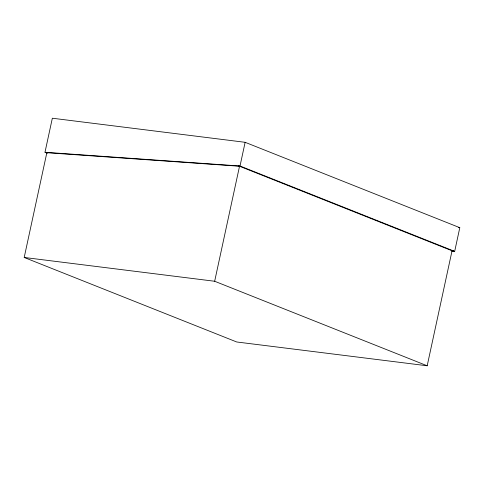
<?xml version="1.0" encoding="UTF-8"?>
<svg xmlns="http://www.w3.org/2000/svg" width="484" height="484" viewBox="0 0 484 484"><rect width="100%" height="100%" fill="white"/><g stroke="black" fill="none" stroke-linecap="round" stroke-linejoin="round"><path stroke-width="0.73" d="M47.468 153.21L44.994 152.224L52.345 118.223L245.134 142.308L459.8 227.68L454.676 251.384L451.614 251.087M453.605 250.96L452.05 250.766L427.184 365.777L236.718 341.982L24.2 257.464L46.839 152.75L44.994 152.224M427.184 365.777L214.66 281.258L239.532 166.242L46.065 152.654M454.676 251.384L240.01 166.012L245.134 142.308M45.768 152.321L240.01 166.012M458.3 227.492L459.8 227.68M24.2 257.464L214.66 281.258M238.455 165.818L453.121 251.19"/></g></svg>
